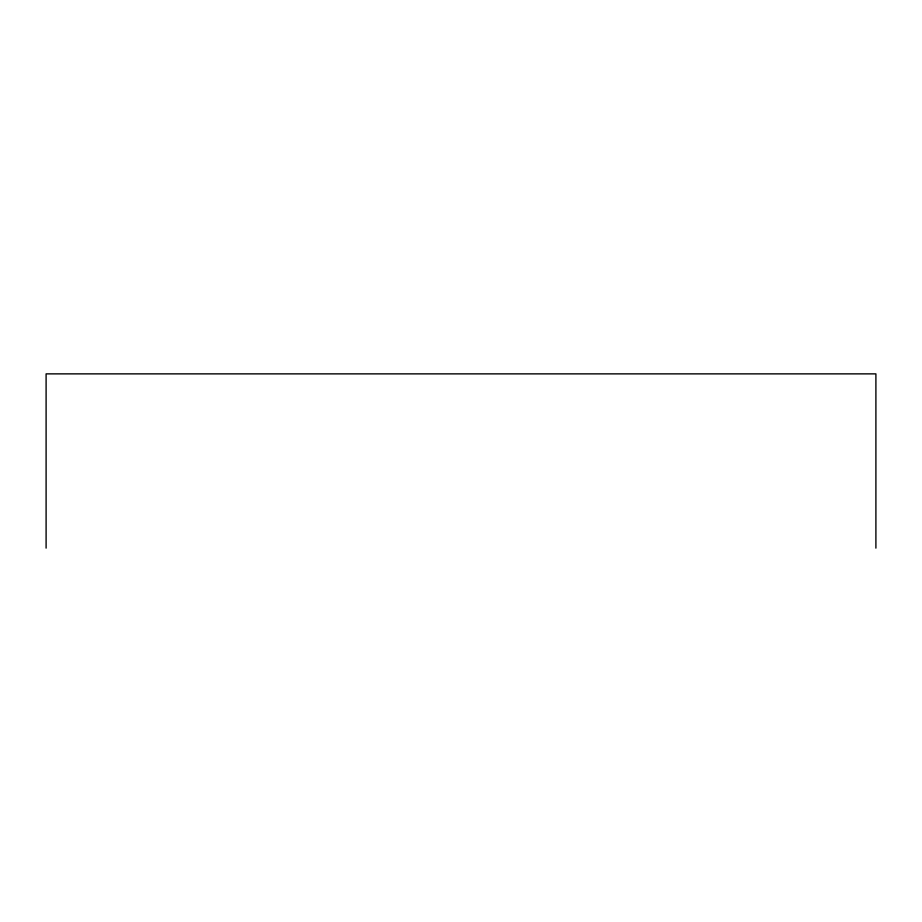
<?xml version="1.0" encoding="UTF-8"?>
<svg xmlns="http://www.w3.org/2000/svg" width="922" height="922" viewBox="0 0 922 922"><rect width="100%" height="100%" fill="white"/><g stroke="black" fill="none" stroke-linecap="round" stroke-linejoin="round"><path stroke-width="1.38" d="M875.9 548.129L875.9 373.871L46.1 373.871L46.1 548.129"/></g></svg>
